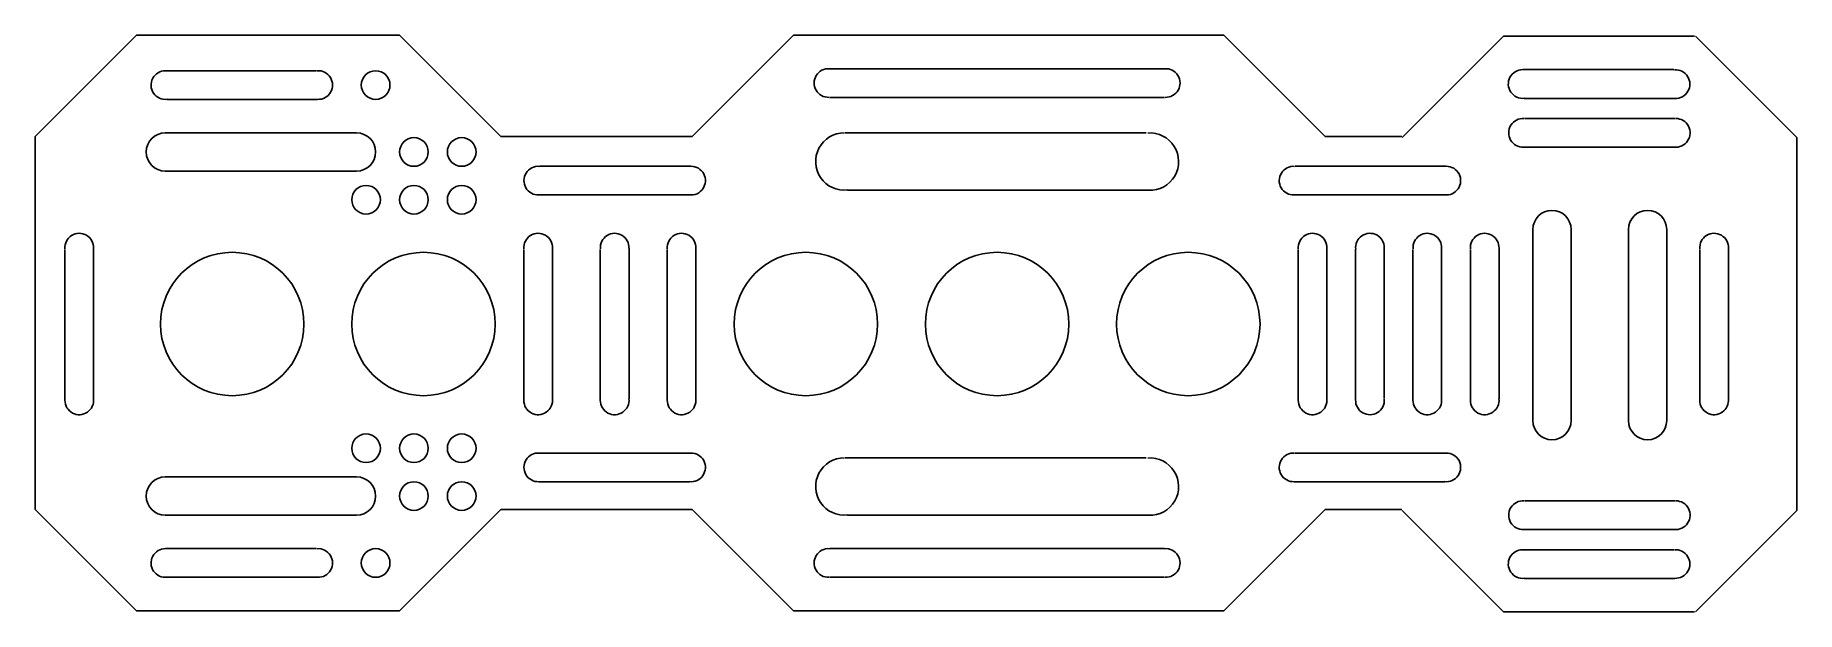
# Model space of a CAD drawing. Header units: millimetres. Extents: x 19 to 204, y 30 to 90.
import ezdxf

# ---------------------------------------------------------------- set-up
doc = ezdxf.new("R2010")
doc.units = ezdxf.units.MM
doc.layers.get('0').update_dxf_attribs({"lineweight": 25, "true_color": 0xffffff})

msp = doc.modelspace()

# ---------------------------------------------------------------- linework, layer by layer
for p, q in [((19.39, 79.61), (30, 90.21)), ((30, 90.21), (57.5, 90.21)), ((57.5, 90.21), (68.11, 79.61)), ((88.11, 79.61), (98.71, 90.21)), ((98.71, 90.21), (143.71, 90.21)), ((143.71, 90.21), (154.32, 79.61)), ((162.36, 79.5), (172.96, 90.11)), ((172.96, 90.11), (192.96, 90.11)), ((193.04, 90.11), (203.64, 79.5)), ((102.52, 86.71), (137.52, 86.71)), ((175.02, 86.61), (190.77, 86.61)), ((33.06, 86.5), (48.81, 86.5)), ((33.18, 83.5), (48.93, 83.5)), ((102.52, 83.71), (137.52, 83.71)), ((175.14, 83.61), (190.89, 83.61)), ((190.94, 81.5), (175.19, 81.5)), ((19.39, 40.61), (19.39, 79.61)), ((33, 80), (53, 80)), ((68.11, 79.61), (88.11, 79.61)), ((104.11, 80), (135.61, 80)), ((154.32, 79.61), (162.32, 79.61)), ((203.64, 40.5), (203.64, 79.5)), ((190.82, 78.5), (175.07, 78.5)), ((33, 76), (53, 76)), ((87.94, 76.5), (72.19, 76.5)), ((166.94, 76.5), (151.19, 76.5)), ((104.36, 74), (135.86, 74)), ((87.82, 73.5), (72.07, 73.5)), ((166.82, 73.5), (151.07, 73.5)), ((176.04, 49.89), (176.04, 69.89)), ((180.04, 49.89), (180.04, 69.89)), ((186.04, 49.89), (186.04, 69.89)), ((190.04, 49.89), (190.04, 69.89)), ((22.5, 52.06), (22.5, 67.81)), ((25.5, 52.18), (25.5, 67.93)), ((70.5, 52.06), (70.5, 67.81)), ((73.5, 52.18), (73.5, 67.93)), ((78.5, 52.06), (78.5, 67.81)), ((81.5, 52.18), (81.5, 67.93)), ((85.5, 52.06), (85.5, 67.81)), ((88.5, 52.18), (88.5, 67.93)), ((151.5, 52.06), (151.5, 67.81)), ((154.5, 52.18), (154.5, 67.93)), ((157.5, 67.82), (157.5, 52.07)), ((160.5, 67.94), (160.5, 52.19)), ((163.5, 52.06), (163.5, 67.81)), ((166.5, 52.18), (166.5, 67.93)), ((169.5, 52.06), (169.5, 67.81)), ((172.5, 52.18), (172.5, 67.93)), ((193.5, 52.06), (193.5, 67.81)), ((196.5, 52.18), (196.5, 67.93)), ((87.94, 46.5), (72.19, 46.5)), ((166.94, 46.5), (151.19, 46.5)), ((104.11, 46), (135.61, 46)), ((33, 44), (53, 44)), ((87.82, 43.5), (72.07, 43.5)), ((166.82, 43.5), (151.07, 43.5)), ((19.39, 40.61), (30, 30)), ((57.5, 30), (68.11, 40.61)), ((68.11, 40.61), (88.11, 40.61)), ((88.11, 40.61), (98.71, 30)), ((143.71, 30), (154.32, 40.61)), ((154.32, 40.61), (162.32, 40.61)), ((190.94, 41.5), (175.19, 41.5)), ((33, 40), (53, 40)), ((104.36, 40), (135.86, 40)), ((162.36, 40.5), (172.96, 29.89)), ((193.04, 29.89), (203.64, 40.5)), ((190.82, 38.5), (175.07, 38.5)), ((33.06, 36.5), (48.81, 36.5)), ((102.52, 36.5), (137.52, 36.5)), ((175.02, 36.39), (190.77, 36.39)), ((33.18, 33.5), (48.93, 33.5)), ((102.52, 33.5), (137.52, 33.5)), ((175.14, 33.39), (190.89, 33.39)), ((30, 30), (57.5, 30)), ((98.71, 30), (143.71, 30)), ((172.96, 29.89), (192.96, 29.89))]:
    msp.add_line(p, q)
for centre, radius in [((55, 85), 1.5), ((59, 78), 1.5), ((64, 78), 1.5), ((54, 73), 1.5), ((59, 73), 1.5), ((64, 73), 1.5), ((40, 60), 7.5), ((60, 60), 7.5), ((100, 60), 7.5), ((120, 60), 7.5), ((140, 60), 7.5), ((54, 47), 1.5), ((59, 47), 1.5), ((64, 47), 1.5), ((59, 42), 1.5), ((64, 42), 1.5), ((55, 35), 1.5)]:
    msp.add_circle(centre, radius)
for centre, radius, start, end in [((102.36, 85.21), 1.5, 85.6409, 272.3918), ((137.64, 85.21), 1.5, 267.6082, 94.3591), ((174.97, 85.11), 1.5, 89.6703, 276.6544), ((190.96, 85.1), 1.5, 267.6082, 94.3591), ((33.01, 85), 1.5, 89.6703, 276.6544), ((48.99, 85), 1.5, 267.6082, 94.3591), ((175.01, 80), 1.5, 85.6409, 272.3918), ((190.99, 80), 1.5, 263.3456, 90.3297), ((33, 78), 2, 90, 270), ((53, 78), 2, 270, 90), ((104.01, 77), 2.99, 89.6703, 276.6544), ((135.99, 76.99), 3, 267.6082, 94.3591), ((72.01, 75), 1.5, 85.6409, 272.3918), ((87.99, 75), 1.5, 263.3456, 90.3297), ((151.01, 75), 1.5, 85.6409, 272.3918), ((166.99, 75), 1.5, 263.3456, 90.3297), ((178.04, 69.89), 2, 0, 180), ((188.04, 69.89), 2, 0, 180), ((24, 67.99), 1.5, 357.6082, 184.3591), ((72, 67.99), 1.5, 357.6082, 184.3591), ((80, 67.99), 1.5, 357.6082, 184.3591), ((87, 67.99), 1.5, 357.6082, 184.3591), ((153, 67.99), 1.5, 357.6082, 184.3591), ((159, 67.99), 1.5, 359.6703, 186.6544), ((165, 67.99), 1.5, 357.6082, 184.3591), ((171, 67.99), 1.5, 357.6082, 184.3591), ((195, 67.99), 1.5, 357.6082, 184.3591), ((24, 52.01), 1.5, 179.6703, 6.6544), ((72, 52.01), 1.5, 179.6703, 6.6544), ((80, 52.01), 1.5, 179.6703, 6.6544), ((87, 52.01), 1.5, 179.6703, 6.6544), ((153, 52.01), 1.5, 179.6703, 6.6544), ((159, 52.01), 1.5, 177.6082, 4.3591), ((165, 52.01), 1.5, 179.6703, 6.6544), ((171, 52.01), 1.5, 179.6703, 6.6544), ((195, 52.01), 1.5, 179.6703, 6.6544), ((178.04, 49.89), 2, 180, 0), ((188.04, 49.89), 2, 180, 0), ((72.01, 45), 1.5, 85.6409, 272.3918), ((87.99, 45), 1.5, 263.3456, 90.3297), ((151.01, 45), 1.5, 85.6409, 272.3918), ((166.99, 45), 1.5, 263.3456, 90.3297), ((104.01, 43), 2.99, 89.6703, 276.6544), ((135.99, 42.99), 3, 267.6082, 94.3591), ((33, 42), 2, 90, 270), ((53, 42), 2, 270, 90), ((175.01, 40), 1.5, 85.6409, 272.3918), ((190.99, 40), 1.5, 263.3456, 90.3297), ((33.01, 35), 1.5, 89.6703, 276.6544), ((48.99, 35), 1.5, 267.6082, 94.3591), ((102.36, 35), 1.5, 85.6409, 272.3918), ((137.64, 35), 1.5, 267.6082, 94.3591), ((174.97, 34.89), 1.5, 89.6703, 276.6544), ((190.96, 34.89), 1.5, 267.6082, 94.3591)]:
    msp.add_arc(centre, radius, start, end)

doc.saveas('drawing.dxf')
